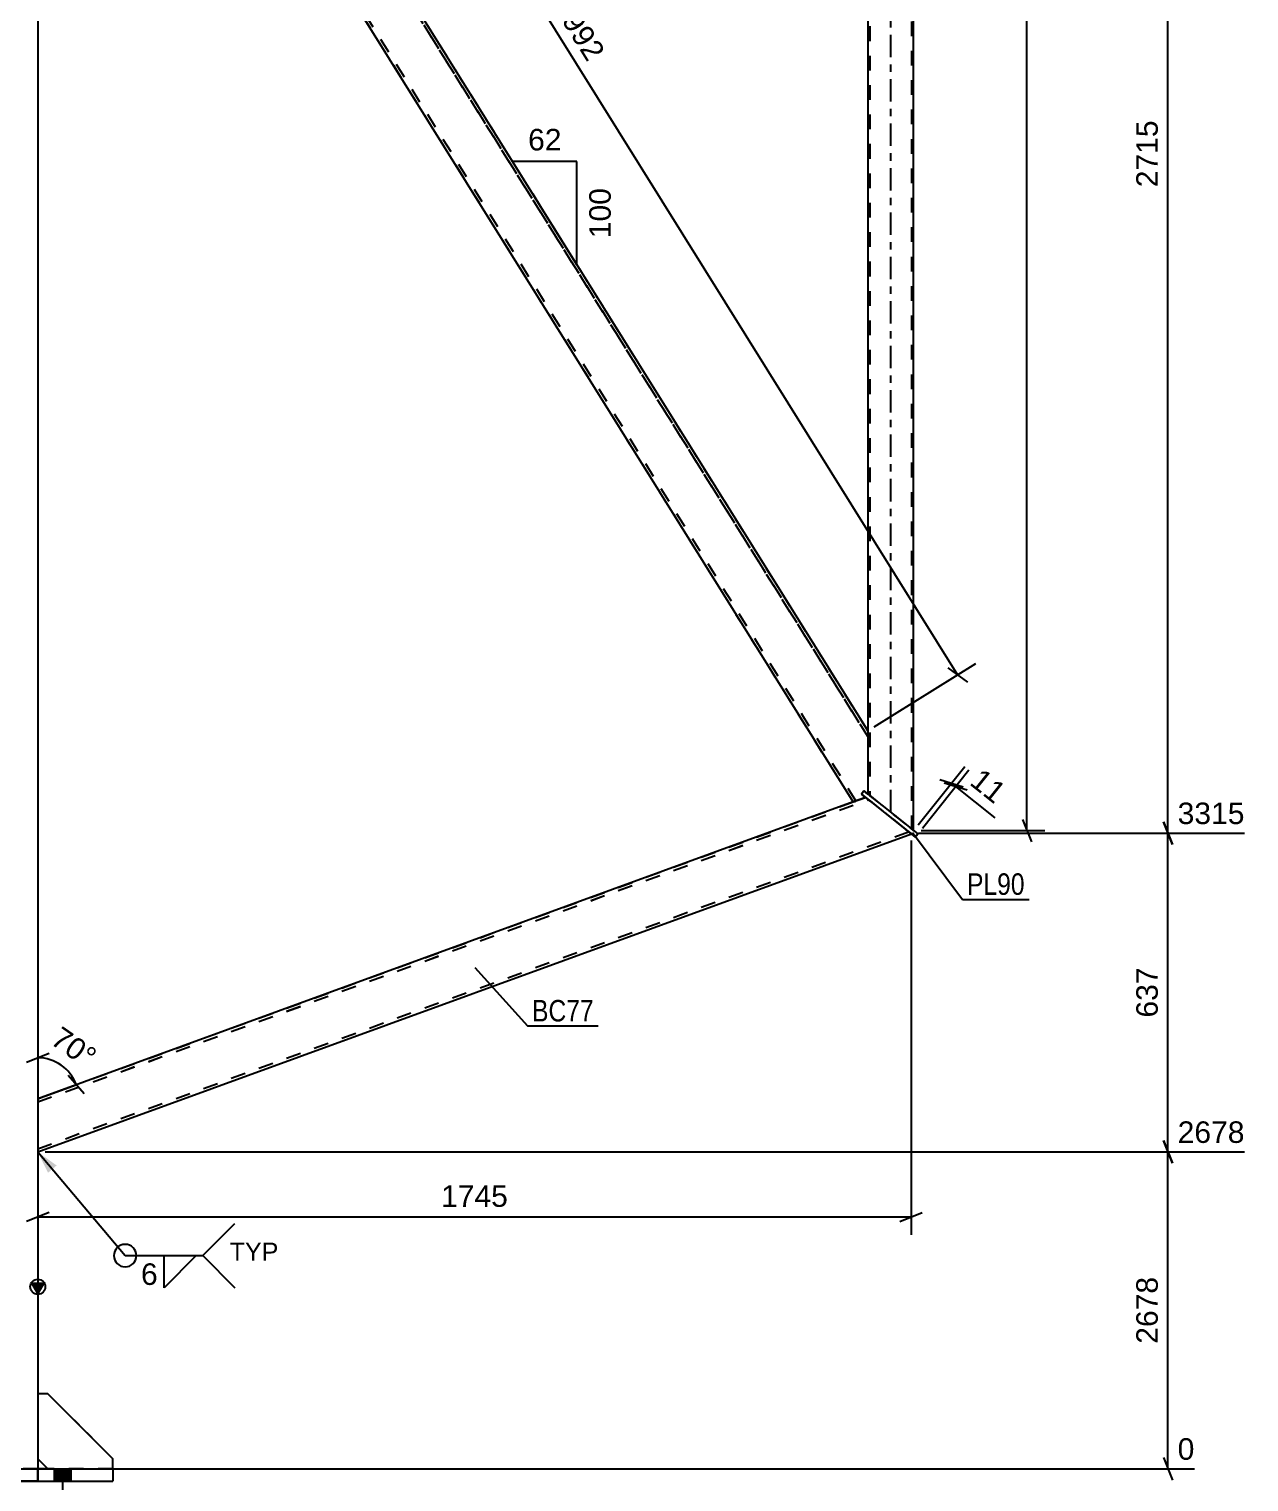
# Model space of a CAD drawing. Header units: millimetres. Extents: x 0 to 841, y 0 to 594.
# Drawn here: x 355.2 to 517.8, y 206.8 to 400.4 of the extents above; entities that cross this region are included whole.
import ezdxf

# ---------------------------------------------------------------- set-up
doc = ezdxf.new("R2010")
doc.units = ezdxf.units.MM
doc.linetypes.add('DXK_LINE_DOT2', pattern=[3.9198, 1.9599, -1.9599])
doc.linetypes.add('DXK_LINE_DOT3', pattern=[5.9187, 2.979, -0.9799, 0.9799, -0.9799])
doc.styles.add('Arial', font='ARIAL.TTF', dxfattribs={"height": 0.2})
doc.styles.add('Arial Narrow', font='ARIALN.TTF', dxfattribs={"height": 0.2})

# ---------------------------------------------------------------- blocks, each defined once
blk = doc.blocks.new('Part-284933746-2969 - 2704')
at = {"color": 7, "linetype": 'DXK_LINE_DOT2'}
for p, q in [((472.81, 522.96), (472.81, 293.83)), ((467.24, 514.46), (467.24, 298.28)), ((466.98, 306.9), (466.98, 298.49)), ((466.98, 298.49), (466.98, 298.49)), ((466.98, 298.49), (467.02, 298.46)), ((467.02, 298.46), (466.98, 298.49)), ((467.02, 298.46), (467.13, 298.37)), ((467.13, 298.37), (467.02, 298.46)), ((467.13, 298.37), (467.3, 298.23)), ((467.3, 298.23), (467.13, 298.37)), ((467.24, 298.28), (467.24, 298.28)), ((467.26, 298.26), (467.24, 298.28)), ((467.24, 298.28), (467.26, 298.27)), ((467.26, 298.27), (467.32, 298.22)), ((467.32, 298.22), (467.26, 298.26)), ((467.3, 298.23), (472.81, 293.83)), ((467.3, 298.23), (472.75, 293.88)), ((467.41, 298.15), (467.32, 298.22)), ((467.32, 298.22), (467.41, 298.15)), ((467.41, 298.15), (472.64, 293.97)), ((467.41, 298.15), (472.64, 293.96)), ((472.64, 293.97), (472.73, 293.9)), ((472.73, 293.89), (472.64, 293.96)), ((472.73, 293.9), (472.79, 293.85)), ((472.79, 293.85), (472.73, 293.89)), ((472.92, 293.75), (472.75, 293.88)), ((472.79, 293.85), (472.81, 293.83)), ((472.81, 293.83), (472.79, 293.85)), ((472.81, 293.83), (472.81, 293.83)), ((472.81, 293.83), (472.92, 293.74)), ((473.03, 293.65), (472.92, 293.75)), ((472.92, 293.74), (473.03, 293.65)), ((473.03, 293.65), (473.08, 293.62)), ((473.08, 293.62), (473.03, 293.65)), ((473.08, 293.62), (473.08, 293.62)), ((473.08, 293.62), (473.08, 293.62))]:
    blk.add_line(p, q, dxfattribs=at)
at = {"color": 2, "linetype": 'Continuous'}
for p, q in [((473.08, 293.62), (473.08, 523.36)), ((466.98, 514.05), (466.98, 306.9))]:
    blk.add_line(p, q, dxfattribs=at)
at = {"color": 7, "linetype": 'DXK_LINE_DOT3'}
blk.add_line((470.03, 296.06), (470.03, 518.71), dxfattribs=at)
blk = doc.blocks.new('Part-284933746-2964 - 2704')
at = {"color": 7, "linetype": 'DXK_LINE_DOT2'}
for p, q in [((356.38, 257.9), (466.68, 298.05)), ((356.38, 257.47), (467.05, 297.75)), ((356.38, 257.48), (467.05, 297.75)), ((466.68, 298.05), (465.02, 297.44)), ((466.68, 298.05), (466.68, 298.05)), ((466.68, 298.05), (466.74, 298)), ((466.74, 298), (466.68, 298.05)), ((466.74, 298), (466.9, 297.88)), ((466.9, 297.87), (466.74, 298)), ((466.9, 297.88), (467.13, 297.69)), ((467.13, 297.69), (466.9, 297.87)), ((467.05, 297.75), (467.05, 297.75)), ((467.08, 297.73), (467.05, 297.75)), ((467.05, 297.75), (467.08, 297.73)), ((467.15, 297.67), (467.08, 297.73)), ((467.08, 297.73), (467.15, 297.67)), ((467.13, 297.69), (467.41, 297.46)), ((467.41, 297.46), (467.13, 297.69)), ((467.27, 297.57), (467.15, 297.67)), ((467.15, 297.67), (467.27, 297.57)), ((467.27, 297.57), (472.19, 293.65)), ((467.27, 297.57), (472.19, 293.64)), ((467.41, 297.46), (472.05, 293.76)), ((467.41, 297.46), (472.05, 293.76)), ((356.38, 251.23), (472.42, 293.46)), ((356.38, 251.23), (472.42, 293.46)), ((472.05, 293.76), (472.33, 293.53)), ((472.33, 293.53), (472.05, 293.76)), ((472.31, 293.55), (472.19, 293.65)), ((472.19, 293.64), (472.31, 293.55)), ((472.31, 293.55), (472.39, 293.49)), ((472.39, 293.49), (472.31, 293.55)), ((472.33, 293.53), (472.57, 293.34)), ((472.57, 293.34), (472.33, 293.53)), ((472.39, 293.49), (472.42, 293.46)), ((472.42, 293.46), (472.39, 293.49)), ((472.42, 293.46), (472.42, 293.46)), ((472.57, 293.34), (472.73, 293.22)), ((472.73, 293.22), (472.57, 293.34)), ((472.73, 293.22), (472.78, 293.17)), ((472.78, 293.17), (472.73, 293.22)), ((472.78, 293.17), (472.78, 293.17)), ((356.38, 257.9), (356.38, 250.81))]:
    blk.add_line(p, q, dxfattribs=at)
at = {"color": 2, "linetype": 'Continuous'}
for p, q in [((465.02, 297.44), (356.38, 257.9)), ((356.38, 250.81), (472.78, 293.17)), ((356.38, 250.81), (472.78, 293.17))]:
    blk.add_line(p, q, dxfattribs=at)
blk = doc.blocks.new('Part-284933746-2775 - 2704')
at = {"color": 7, "linetype": 'DXK_LINE_DOT2'}
for p, q in [((360.77, 475.88), (356.38, 474.28)), ((360.77, 475.88), (356.38, 474.28)), ((356.38, 474.28), (360.62, 475.83)), ((356.38, 474.28), (356.38, 471.54)), ((360.92, 475.93), (360.62, 475.83)), ((360.89, 475.93), (360.77, 475.88)), ((360.77, 475.88), (360.89, 475.92)), ((360.98, 475.96), (360.89, 475.93)), ((360.89, 475.92), (360.98, 475.95)), ((361.17, 476.02), (360.92, 475.93)), ((360.98, 475.95), (361.01, 475.97)), ((361.01, 475.97), (360.98, 475.96)), ((361.01, 475.97), (361.01, 475.97)), ((466.98, 306.14), (361.01, 475.97)), ((361.01, 475.97), (466.98, 306.14)), ((361.33, 476.08), (361.17, 476.02)), ((361.39, 476.11), (361.33, 476.08)), ((361.39, 476.11), (361.39, 476.11)), ((466.98, 306.9), (361.39, 476.11)), ((465.4, 297.58), (356.38, 472.29)), ((465.4, 297.58), (356.38, 472.29)), ((465.02, 297.44), (356.38, 471.54)), ((466.98, 306.9), (466.98, 306.9)), ((466.98, 306.79), (466.98, 305.39)), ((466.98, 306.14), (466.98, 306.14)), ((466.12, 298.49), (466.45, 298.91)), ((466.45, 298.91), (466.12, 298.49)), ((466.45, 298.91), (466.12, 298.49)), ((466.12, 298.49), (466.45, 298.91)), ((466.68, 298.05), (466.12, 298.49)), ((466.12, 298.49), (466.68, 298.05)), ((466.12, 298.49), (466.68, 298.05)), ((466.68, 298.05), (466.12, 298.49)), ((466.12, 298.49), (466.12, 298.49)), ((466.12, 298.49), (466.12, 298.49)), ((466.45, 298.91), (466.98, 298.49)), ((466.98, 298.49), (466.45, 298.91)), ((466.98, 298.49), (466.45, 298.91)), ((466.45, 298.91), (466.98, 298.49)), ((466.45, 298.91), (466.45, 298.91)), ((466.45, 298.91), (466.45, 298.91)), ((466.98, 298.49), (466.98, 298.49)), ((466.98, 298.49), (466.98, 298.49)), ((466.98, 298.49), (466.98, 298.49)), ((465.02, 297.44), (465.08, 297.46)), ((465.02, 297.44), (465.02, 297.44)), ((465.08, 297.46), (465.24, 297.52)), ((465.24, 297.52), (465.49, 297.61)), ((465.43, 297.59), (465.4, 297.58)), ((465.4, 297.58), (465.43, 297.59)), ((465.4, 297.58), (465.4, 297.58)), ((465.52, 297.62), (465.43, 297.59)), ((465.43, 297.59), (465.49, 297.61)), ((465.49, 297.61), (465.64, 297.67)), ((465.49, 297.61), (465.52, 297.62)), ((465.64, 297.67), (465.52, 297.62)), ((465.52, 297.62), (465.64, 297.67)), ((465.64, 297.67), (466.68, 298.05)), ((465.64, 297.67), (466.68, 298.05)), ((465.64, 297.67), (466.68, 298.05)), ((466.68, 298.05), (466.68, 298.05)), ((466.68, 298.05), (466.68, 298.05))]:
    blk.add_line(p, q, dxfattribs=at)
at = {"color": 2, "linetype": 'Continuous'}
for p, q in [((360.62, 475.83), (356.38, 474.28)), ((360.62, 475.83), (360.92, 475.93)), ((360.92, 475.93), (361.17, 476.02)), ((361.17, 476.02), (361.33, 476.09)), ((361.33, 476.09), (361.39, 476.11)), ((361.39, 476.11), (466.98, 306.9)), ((465.02, 297.44), (356.38, 471.54)), ((466.98, 306.9), (466.98, 305.39)), ((466.98, 305.39), (466.98, 298.49)), ((465.08, 297.46), (465.02, 297.44)), ((465.24, 297.52), (465.08, 297.46)), ((465.49, 297.61), (465.24, 297.52)), ((465.79, 297.72), (465.49, 297.61)), ((465.79, 297.72), (466.68, 298.05))]:
    blk.add_line(p, q, dxfattribs=at)
blk = doc.blocks.new('Part-284933746-2847 - 2704')
at = {"linetype": 'Continuous'}
blk.add_hatch(color=2, dxfattribs=at).paths.add_polyline_path([(356.38, 231.94), (355.58, 233.34), (357.18, 233.34)])
at = {"color": 2, "linetype": 'Continuous'}
for p, q in [((356.38, 483.05), (356.38, 232.02)), ((356.38, 231.94), (355.58, 233.34)), ((355.58, 233.34), (357.18, 233.34)), ((357.18, 233.34), (356.38, 231.94)), ((356.38, 231.92), (356.38, 218.59)), ((356.38, 209.92), (356.38, 208.59))]:
    blk.add_line(p, q, dxfattribs=at)
at = {"color": 7, "linetype": 'DXK_LINE_DOT2'}
for p, q in [((356.38, 218.59), (356.38, 209.92)), ((355.6, 208.59), (354.74, 208.59)), ((354.74, 208.58), (355.6, 208.58)), ((356.18, 208.59), (355.6, 208.59)), ((355.6, 208.58), (356.18, 208.58)), ((356.38, 208.59), (356.18, 208.59)), ((356.18, 208.58), (356.38, 208.58)), ((356.38, 208.58), (356.38, 208.59)), ((356.38, 208.59), (356.38, 208.58))]:
    blk.add_line(p, q, dxfattribs=at)
at = {"color": 2, "linetype": 'Continuous'}
blk.add_circle((356.38, 232.84), 1, dxfattribs=at)
blk = doc.blocks.new('Part-284933746-2852 - 2704')
at = {"color": 2, "linetype": 'Continuous'}
for p, q in [((313.05, 208.59), (323.05, 208.59)), ((313.05, 206.92), (313.05, 208.59)), ((323.05, 208.59), (356.38, 208.59)), ((323.05, 208.59), (323.05, 206.93)), ((356.38, 208.59), (366.38, 208.59)), ((356.38, 206.93), (356.38, 208.59)), ((366.38, 208.59), (366.38, 206.92)), ((323.05, 206.93), (313.05, 206.92)), ((313.05, 206.92), (313.05, 206.92)), ((313.05, 206.92), (323.05, 206.92)), ((323.05, 206.93), (356.38, 206.93)), ((356.39, 206.92), (323.05, 206.92)), ((356.38, 206.93), (366.38, 206.92)), ((356.39, 206.92), (366.38, 206.92))]:
    blk.add_line(p, q, dxfattribs=at)
at = {"color": 7, "linetype": 'DXK_LINE_DOT2'}
for p, q in [((323.05, 208.58), (313.05, 208.58)), ((356.38, 208.58), (323.05, 208.58)), ((323.05, 206.92), (323.05, 208.58)), ((366.38, 208.58), (356.38, 208.58)), ((356.39, 208.58), (356.39, 206.92)), ((366.38, 208.59), (366.38, 208.58))]:
    blk.add_line(p, q, dxfattribs=at)
blk = doc.blocks.new('Part-284933746-2895 - 2704')
at = {"color": 2, "linetype": 'Continuous'}
for p, q in [((357.72, 218.59), (356.38, 218.59)), ((356.38, 218.59), (356.38, 209.92)), ((366.38, 209.92), (357.72, 218.59)), ((357.72, 218.59), (357.72, 218.59)), ((357.71, 208.59), (356.38, 209.92)), ((366.38, 208.59), (366.38, 209.92))]:
    blk.add_line(p, q, dxfattribs=at)
at = {"color": 7, "linetype": 'DXK_LINE_DOT2'}
for p, q in [((357.72, 218.59), (356.38, 218.59)), ((357.72, 218.59), (366.38, 209.92)), ((357.72, 208.59), (356.38, 209.92)), ((357.72, 208.59), (357.71, 208.59)), ((357.72, 208.59), (366.38, 208.59)), ((357.72, 208.59), (357.72, 208.59)), ((366.38, 208.59), (357.72, 208.59)), ((366.38, 208.59), (366.38, 208.59)), ((366.38, 208.59), (366.38, 208.59))]:
    blk.add_line(p, q, dxfattribs=at)
blk = doc.blocks.new('Bolt-284933746-2913 - 2704')
at = {"linetype": 'Continuous'}
for points in [[(318.62, 206.92), (320.82, 206.92), (320.82, 208.59), (318.62, 208.59)], [(318.62, 206.92), (320.82, 206.92), (320.82, 208.59), (318.62, 208.59)], [(331.95, 206.92), (334.15, 206.92), (334.15, 208.59), (331.95, 208.59)], [(331.95, 206.92), (334.15, 206.92), (334.15, 208.58), (331.95, 208.58)], [(345.28, 206.92), (347.48, 206.92), (347.48, 208.59), (345.28, 208.59)], [(345.28, 206.92), (347.48, 206.92), (347.48, 208.58), (345.28, 208.58)], [(358.62, 206.92), (360.82, 206.92), (360.82, 208.59), (358.62, 208.59)], [(358.62, 206.92), (360.82, 206.92), (360.82, 208.59), (358.62, 208.59)]]:
    blk.add_hatch(color=1, dxfattribs=at).paths.add_polyline_path(points)
at = {"color": 1, "linetype": 'Continuous'}
for p, q in [((318.62, 206.92), (318.62, 208.59)), ((318.62, 206.92), (318.62, 208.59)), ((319.72, 205.65), (319.72, 208.59)), ((319.72, 205.66), (319.72, 208.59)), ((320.82, 206.92), (320.82, 208.59)), ((320.82, 206.92), (320.82, 208.59)), ((331.95, 206.92), (331.95, 208.59)), ((331.95, 206.92), (331.95, 208.58)), ((333.05, 205.66), (333.05, 208.59)), ((333.05, 205.65), (333.05, 208.58)), ((334.15, 206.92), (334.15, 208.59)), ((334.15, 206.92), (334.15, 208.58)), ((345.28, 206.92), (345.28, 208.59)), ((345.28, 206.92), (345.28, 208.58)), ((346.38, 205.66), (346.38, 208.59)), ((346.38, 205.65), (346.38, 208.58)), ((347.48, 206.92), (347.48, 208.59)), ((347.48, 206.92), (347.48, 208.58)), ((358.62, 206.92), (358.62, 208.59)), ((358.62, 206.92), (358.62, 208.59)), ((359.72, 205.65), (359.72, 208.59)), ((359.72, 205.66), (359.72, 208.59)), ((360.82, 206.92), (360.82, 208.59)), ((360.82, 206.92), (360.82, 208.59))]:
    blk.add_line(p, q, dxfattribs=at)
blk = doc.blocks.new('Part-284933746-2965 - 2704')
at = {"color": 7, "linetype": 'DXK_LINE_DOT2'}
for p, q in [((357.72, 218.58), (356.38, 218.58)), ((356.38, 218.58), (356.38, 209.92)), ((357.72, 218.58), (356.38, 218.58)), ((366.38, 209.92), (357.72, 218.58)), ((357.72, 218.58), (357.72, 218.58)), ((357.72, 218.58), (366.38, 209.92)), ((357.72, 208.58), (356.38, 209.92)), ((366.38, 208.58), (366.38, 209.92)), ((357.72, 208.58), (357.71, 208.59)), ((357.72, 208.58), (366.38, 208.58)), ((357.72, 208.58), (357.72, 208.58)), ((357.72, 208.58), (366.38, 208.58))]:
    blk.add_line(p, q, dxfattribs=at)
at = {"color": 2, "linetype": 'Continuous'}
blk.add_line((357.71, 208.59), (356.38, 209.92), dxfattribs=at)
blk = doc.blocks.new('Part-284933746-14871 - 2704')
at = {"color": 2, "linetype": 'Continuous'}
for p, q in [((466.12, 298.49), (466.45, 298.91)), ((466.12, 298.49), (473.3, 292.76)), ((466.45, 298.91), (473.64, 293.17)), ((472.78, 293.17), (473.3, 292.75)), ((473.3, 292.75), (473.64, 293.17)), ((473.64, 293.17), (473.3, 292.76)), ((473.3, 292.76), (473.3, 292.75))]:
    blk.add_line(p, q, dxfattribs=at)
at = {"color": 7, "linetype": 'DXK_LINE_DOT2'}
for p, q in [((466.45, 298.91), (466.12, 298.49)), ((466.12, 298.49), (466.12, 298.49)), ((466.12, 298.49), (472.78, 293.17)), ((466.45, 298.91), (466.45, 298.91)), ((466.45, 298.91), (473.64, 293.17)), ((473.64, 293.17), (473.64, 293.17))]:
    blk.add_line(p, q, dxfattribs=at)
blk = doc.blocks.new('StraightDimension-284933746-16835 - 2704')
at = {"color": 7, "linetype": 'Continuous'}
for p, q in [((473.7, 294.4), (479.89, 302.17)), ((474.26, 293.95), (480.45, 301.72)), ((476.56, 300.41), (479.66, 299.47)), ((480.22, 299.03), (477.13, 299.96)), ((478.11, 299.94), (478.67, 299.49))]:
    blk.add_line(p, q, dxfattribs=at)
at = {"color": 0}
blk.add_wipeout([(483.97, 296.23), (486.58, 299.52), (482.17, 303.04), (479.55, 299.75)], dxfattribs=at)
at = {"color": 7, "linetype": 'Continuous'}
blk.add_line((478.67, 299.49), (483.91, 295.32), dxfattribs=at)
blk.add_line((478.67, 299.49), (483.91, 295.32), dxfattribs=at)
at = {"color": 3, "style": 'Arial'}
blk.add_text('11', height=2.865, rotation=-38.5543, dxfattribs=at).set_placement((480.39, 299.85))
blk = doc.blocks.new('AngleDimension-284933746-2975 - 2704')
at = {"color": 7, "linetype": 'Continuous'}
for p, q in [((422.29, 378.51), (419.64, 382.75)), ((428.22, 382.75), (419.64, 382.75)), ((428.22, 369.01), (419.64, 382.75)), ((428.22, 369.01), (428.22, 382.75))]:
    blk.add_line(p, q, dxfattribs=at)
at = {"color": 0}
for points in [[(426.75, 383.65), (426.75, 387.85), (421.11, 387.85), (421.11, 383.65)], [(433.32, 379.82), (429.12, 379.82), (429.12, 371.95), (433.32, 371.95)]]:
    blk.add_wipeout(points, dxfattribs=at)
at = {"color": 3, "style": 'Arial'}
blk.add_text('62', height=2.865, dxfattribs=at).set_placement((421.71, 384.25))
blk.add_text('100', height=2.865, rotation=90.0002, dxfattribs=at).set_placement((432.72, 372.55))
blk = doc.blocks.new('StraightDimension-284933746-2990 - 2704')
at = {"color": 7, "linetype": 'Continuous'}
for p, q in [((362.24, 476.63), (375.78, 485.08)), ((374.66, 482.62), (372.06, 484.53)), ((373.36, 483.57), (478.94, 314.37)), ((467.82, 307.43), (481.36, 315.88)), ((477.64, 315.32), (480.25, 313.41))]:
    blk.add_line(p, q, dxfattribs=at)
at = {"color": 0}
blk.add_wipeout([(429.46, 395.09), (433.02, 397.31), (427.68, 405.87), (424.12, 403.65)], dxfattribs=at)
at = {"color": 3, "style": 'Arial'}
blk.add_text('2992', height=2.865, rotation=-58.0349, dxfattribs=at).set_placement((424.94, 403.46))
blk = doc.blocks.new('StraightDimension-284933746-3073 - 2704')
at = {"color": 7, "linetype": 'Continuous'}
for p, q in [((488.18, 293.62), (488.18, 523.36)), ((487.58, 295.12), (488.78, 292.12)), ((474.08, 293.62), (490.58, 293.62))]:
    blk.add_line(p, q, dxfattribs=at)
blk = doc.blocks.new('StraightDimension-284933746-3269 - 2704')
at = {"color": 7, "linetype": 'Continuous'}
for p, q in [((357.38, 474.28), (517.16, 474.28)), ((507.56, 472.78), (506.36, 475.78)), ((506.96, 293.29), (506.96, 474.28)), ((506.36, 294.79), (507.56, 291.79)), ((473.73, 293.29), (517.16, 293.29))]:
    blk.add_line(p, q, dxfattribs=at)
at = {"color": 0, "linetype": 'Continuous'}
blk.add_wipeout([(517.76, 474.88), (517.76, 479.08), (507.66, 479.08), (507.66, 474.88)], dxfattribs=at)
at = {"color": 0}
blk.add_wipeout([(506.21, 388.83), (502.01, 388.83), (502.01, 378.74), (506.21, 378.74)], dxfattribs=at)
at = {"color": 3, "linetype": 'Continuous', "style": 'Arial'}
blk.add_text('6030', height=2.865, dxfattribs=at).set_placement((508.26, 475.48))
at = {"color": 3, "style": 'Arial'}
blk.add_text('2715', height=2.865, rotation=90.0002, dxfattribs=at).set_placement((505.61, 379.34))
blk = doc.blocks.new('StraightDimension-284933746-3278 - 2704')
at = {"color": 7, "linetype": 'Continuous'}
for p, q in [((507.56, 291.79), (506.36, 294.79)), ((473.73, 293.29), (517.16, 293.29)), ((506.96, 250.81), (506.96, 293.29)), ((506.36, 252.31), (507.56, 249.31)), ((357.38, 250.81), (517.16, 250.81))]:
    blk.add_line(p, q, dxfattribs=at)
at = {"color": 0, "linetype": 'Continuous'}
blk.add_wipeout([(517.76, 293.89), (517.76, 298.09), (507.66, 298.09), (507.66, 293.89)], dxfattribs=at)
at = {"color": 0}
blk.add_wipeout([(506.21, 275.98), (502.01, 275.98), (502.01, 268.11), (506.21, 268.11)], dxfattribs=at)
at = {"color": 3, "linetype": 'Continuous', "style": 'Arial'}
blk.add_text('3315', height=2.865, dxfattribs=at).set_placement((508.26, 294.49))
at = {"color": 3, "style": 'Arial'}
blk.add_text('637', height=2.865, rotation=90.0002, dxfattribs=at).set_placement((505.61, 268.71))
blk = doc.blocks.new('StraightDimension-284933746-3287 - 2704')
at = {"color": 7, "linetype": 'Continuous'}
for p, q in [((507.56, 249.31), (506.36, 252.31)), ((357.38, 250.81), (517.16, 250.81)), ((506.96, 208.59), (506.96, 250.81)), ((506.36, 210.09), (507.56, 207.09)), ((357.38, 208.59), (510.49, 208.59))]:
    blk.add_line(p, q, dxfattribs=at)
at = {"color": 0, "linetype": 'Continuous'}
for points in [[(517.76, 251.41), (517.76, 255.61), (507.66, 255.61), (507.66, 251.41)], [(511.09, 209.19), (511.09, 213.39), (507.66, 213.39), (507.66, 209.19)]]:
    blk.add_wipeout(points, dxfattribs=at)
at = {"color": 0}
blk.add_wipeout([(506.21, 234.74), (502.01, 234.74), (502.01, 224.65), (506.21, 224.65)], dxfattribs=at)
at = {"color": 3, "linetype": 'Continuous', "style": 'Arial'}
for s, height, p in [('2678', 2.865, (508.26, 252.01)), ('0', 2.87, (508.26, 209.79))]:
    blk.add_text(s, height=height, dxfattribs=at).set_placement(p)
at = {"color": 3, "style": 'Arial'}
blk.add_text('2678', height=2.865, rotation=90.0002, dxfattribs=at).set_placement((505.61, 225.25))
blk = doc.blocks.new('StraightDimension-284933746-3305 - 2704')
at = {"color": 7, "linetype": 'Continuous'}
for p, q in [((472.73, 292.29), (472.73, 239.74)), ((356.38, 249.81), (356.38, 239.74)), ((357.88, 242.74), (354.88, 241.54)), ((356.38, 242.14), (472.73, 242.14)), ((471.23, 241.54), (474.23, 242.74))]:
    blk.add_line(p, q, dxfattribs=at)
at = {"color": 0}
blk.add_wipeout([(419.6, 242.89), (419.6, 247.09), (409.51, 247.09), (409.51, 242.89)], dxfattribs=at)
at = {"color": 3, "style": 'Arial'}
blk.add_text('1745', height=2.865, dxfattribs=at).set_placement((410.11, 243.49))
blk = doc.blocks.new('AngleDimension-284933746-3381 - 2704')
at = {"color": 7, "linetype": 'Continuous'}
for p, q in [((354.88, 262.75), (357.88, 263.95)), ((356.38, 263.35), (356.38, 257.9)), ((361.5, 259.76), (356.38, 257.9)), ((357.32, 258.24), (361.5, 259.76)), ((362.58, 258.56), (360.43, 260.97))]:
    blk.add_line(p, q, dxfattribs=at)
blk.add_arc((356.38, 257.9), 5.45, 20, 90, dxfattribs=at)
at = {"color": 0}
blk.add_wipeout([(362.99, 261.02), (365.4, 264.46), (359.47, 268.62), (357.06, 265.18)], dxfattribs=at)
at = {"color": 3, "style": 'Arial'}
blk.add_text('70°', height=2.865, rotation=-35.002, dxfattribs=at).set_placement((357.89, 265.33))
blk = doc.blocks.new('Mark-284933746-2960 - 2704')
at = {"color": 0}
blk.add_wipeout([(430.46, 268.19), (430.46, 271.19), (422.24, 271.19), (422.24, 268.19)], dxfattribs=at)
blk.add_wipeout([(430.46, 268.19), (430.46, 271.19), (422.24, 271.19), (422.24, 268.19)], dxfattribs=at)
at = {"color": 30, "linetype": 'Continuous'}
for p, q in [((414.61, 275.37), (421.64, 267.59)), ((421.64, 267.59), (431.06, 267.59))]:
    blk.add_line(p, q, dxfattribs=at)
at = {"color": 3, "style": 'Arial Narrow'}
blk.add_text('BC77', height=2.863, dxfattribs=at).set_placement((422.24, 268.19))
blk = doc.blocks.new('WeldMark-284933746-3414 - 2704')
at = {"linetype": 'Continuous'}
blk.add_hatch(color=30, dxfattribs=at).paths.add_polyline_path([(357.74, 248.03), (356.38, 250.81), (358.89, 249)])
at = {"color": 30, "linetype": 'Continuous'}
blk.add_line((356.38, 250.81), (368.03, 236.99), dxfattribs=at)
at = {"color": 3, "linetype": 'Continuous'}
for q in [(382.64, 241.28), (382.64, 232.71)]:
    blk.add_line((378.35, 236.99), q, dxfattribs=at)
blk.add_arc((368.03, 236.99), 1.5, 90, 270, dxfattribs=at)
at = {"color": 0}
blk.add_wipeout([(372.55, 232.89), (372.55, 236.29), (369.93, 236.29), (369.93, 232.89)], dxfattribs=at)
at = {"color": 30, "linetype": 'Continuous'}
blk.add_line((368.03, 236.99), (378.35, 236.99), dxfattribs=at)
at = {"color": 3, "linetype": 'Continuous'}
for p, q in [((373.21, 236.99), (377.49, 236.99)), ((377.49, 236.99), (373.21, 232.71)), ((373.21, 232.71), (373.21, 236.99))]:
    blk.add_line(p, q, dxfattribs=at)
blk.add_arc((368.03, 236.99), 1.5, 270, 90, dxfattribs=at)
at = {"color": 3, "style": 'Arial'}
blk.add_text('6', height=2.87, dxfattribs=at).set_placement((370.13, 233.09))
at = {"color": 0, "linetype": 'Continuous'}
blk.add_wipeout([(388.43, 236.34), (388.43, 238.84), (381.95, 238.84), (381.95, 236.34)], dxfattribs=at)
blk.add_wipeout([(388.43, 236.34), (388.43, 238.84), (381.95, 238.84), (381.95, 236.34)], dxfattribs=at)
at = {"color": 3, "linetype": 'Continuous', "style": 'Arial'}
blk.add_text('TYP', height=2.388, dxfattribs=at).set_placement((381.95, 236.34))
blk = doc.blocks.new('Mark-284933746-16828 - 2704')
at = {"color": 0}
blk.add_wipeout([(487.88, 285.06), (487.88, 288.06), (480.2, 288.06), (480.2, 285.06)], dxfattribs=at)
blk.add_wipeout([(487.88, 285.06), (487.88, 288.06), (480.2, 288.06), (480.2, 285.06)], dxfattribs=at)
at = {"color": 30, "linetype": 'Continuous'}
for p, q in [((472.91, 293.39), (479.6, 284.46)), ((479.6, 284.46), (488.48, 284.46))]:
    blk.add_line(p, q, dxfattribs=at)
at = {"color": 3, "style": 'Arial Narrow'}
blk.add_text('PL90', height=2.863, dxfattribs=at).set_placement((480.2, 285.06))

msp = doc.modelspace()

# ---------------------------------------------------------------- block references
for name in ['Part-284933746-2969 - 2704', 'Part-284933746-2847 - 2704', 'Part-284933746-2775 - 2704', 'Part-284933746-14871 - 2704', 'Part-284933746-2964 - 2704', 'Part-284933746-2895 - 2704', 'Part-284933746-2965 - 2704', 'Part-284933746-2852 - 2704', 'Bolt-284933746-2913 - 2704']:
    msp.add_blockref(name, (0, 0))

# ---------------------------------------------------------------- next in the draw order: block references
for name in ['AngleDimension-284933746-2975 - 2704', 'StraightDimension-284933746-16835 - 2704']:
    msp.add_blockref(name, (0, 0))

# ---------------------------------------------------------------- next in the draw order: block references
msp.add_blockref('StraightDimension-284933746-2990 - 2704', (0, 0))

# ---------------------------------------------------------------- next in the draw order: block references
msp.add_blockref('StraightDimension-284933746-3073 - 2704', (0, 0))

# ---------------------------------------------------------------- next in the draw order: block references
msp.add_blockref('StraightDimension-284933746-3269 - 2704', (0, 0))

# ---------------------------------------------------------------- next in the draw order: block references
msp.add_blockref('StraightDimension-284933746-3278 - 2704', (0, 0))

# ---------------------------------------------------------------- next in the draw order: block references
msp.add_blockref('StraightDimension-284933746-3287 - 2704', (0, 0))

# ---------------------------------------------------------------- next in the draw order: block references
msp.add_blockref('StraightDimension-284933746-3305 - 2704', (0, 0))

# ---------------------------------------------------------------- next in the draw order: block references
for name in ['Mark-284933746-16828 - 2704', 'Mark-284933746-2960 - 2704', 'AngleDimension-284933746-3381 - 2704', 'WeldMark-284933746-3414 - 2704']:
    msp.add_blockref(name, (0, 0))

doc.saveas('drawing.dxf')
